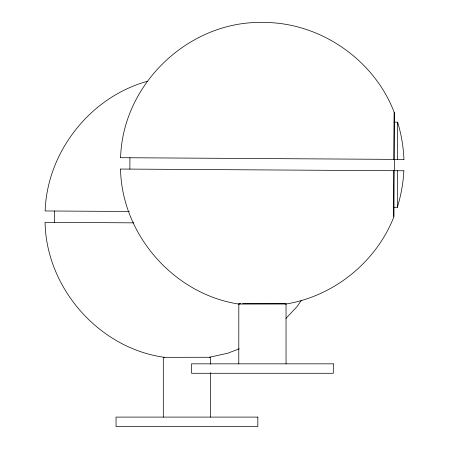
<?xml version="1.0" encoding="UTF-8"?>
<svg xmlns="http://www.w3.org/2000/svg" width="449" height="449" viewBox="0 0 449 449"><rect width="100%" height="100%" fill="white"/><g stroke="black" fill="none" stroke-linecap="round" stroke-linejoin="round"><path stroke-width="0.67" d="M285.283 304.024L286.002 304.012C333.933 296.194 376.273 261.941 393.958 216.71L394.132 170.71M397.477 170.732L397.331 207.281L393.537 207.258M394.177 159.367L394.34 112.733C374.298 59.588 319.907 22.169 263.103 22.45C189.124 20.615 122.633 83.733 120.601 157.7M394.306 122.268L394.34 112.733M397.517 159.389L397.657 122.207L394.054 122.184M397.646 124.047L397.657 122.207C401.288 134.296 403.46 146.812 403.943 159.429M54.396 222.362L54.464 211.019M129.873 169.099L129.941 157.756M393.481 216.53L393.756 170.71M393.829 159.367L394.11 112.733M394.536 170.71L394.604 159.367M397.337 207.073L397.331 207.281C400.996 195.433 403.241 183.158 403.876 170.772M301.408 300.297L297.137 306.493L285.906 318.47M239.25 348.794L227.761 353.228L209.329 357.286M147.783 81.241L146.43 81.566C89.749 97.702 47.184 152.071 45.125 210.963L129.368 211.479M286.047 363.836L286.047 304.007L238.812 304.063C173.943 294.258 121.73 234.631 120.534 169.043M238.846 303.401L240.917 303.401M242.533 303.401L285.985 303.401M120.68 157.7L403.87 159.429M120.607 169.043L403.803 170.772M133.869 222.85L45.057 222.306C46.253 288.191 99.134 348.48 164.542 357.342M239.547 304.08L238.812 304.063L238.784 363.836M210.57 364.229L210.57 357.269L163.307 357.331L163.307 417.099M210.57 372.575L210.57 417.099M333.31 363.836L191.521 363.836L191.521 373.287L333.31 373.287L333.31 363.836M257.833 417.099L116.044 417.099L116.044 426.55L257.833 426.55L257.833 417.099"/></g></svg>
